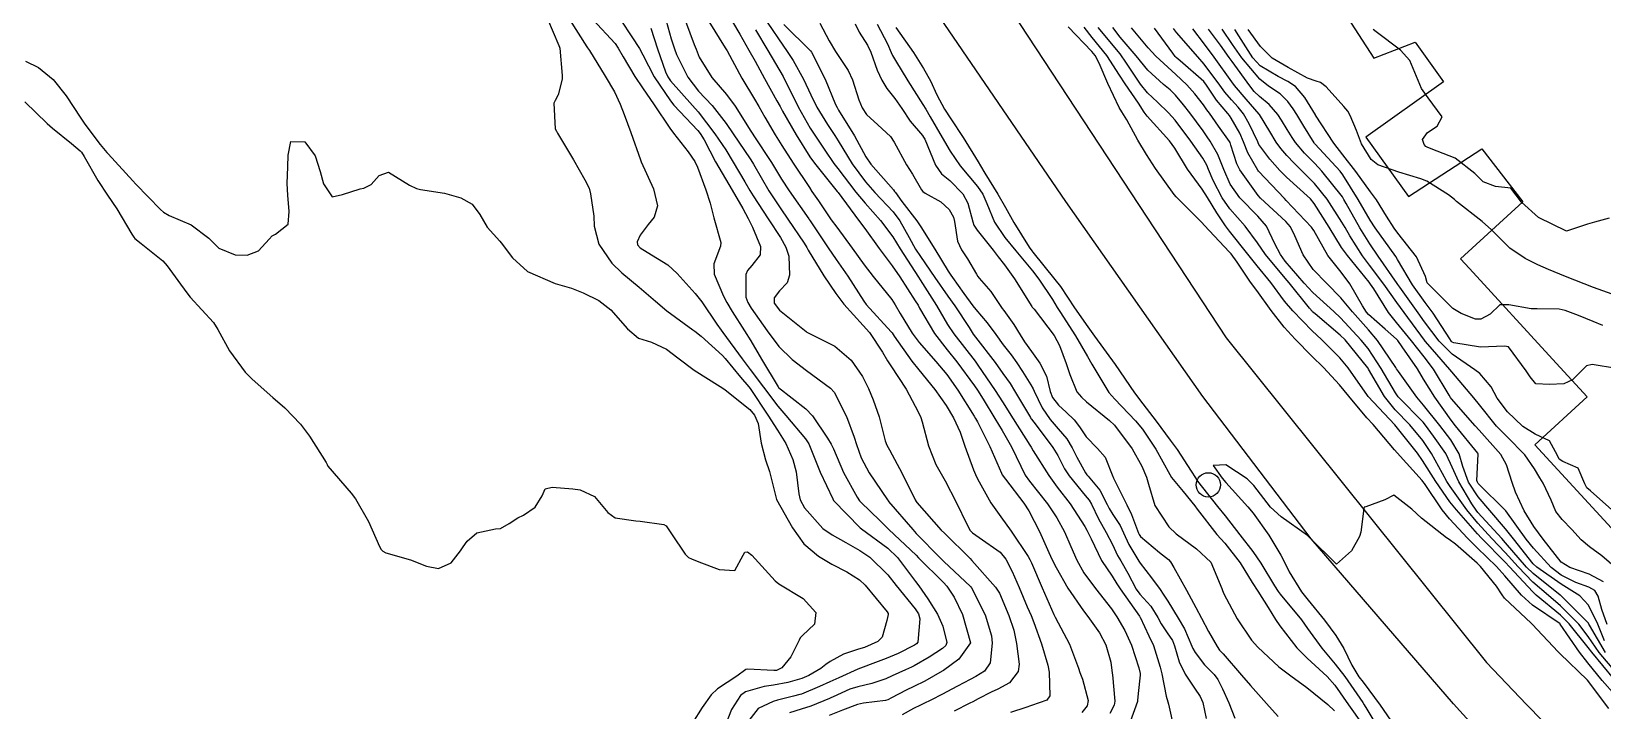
# Model space of a CAD drawing. Header units: metres. Extents: x 286371 to 293043, y 7462578 to 7466404.
# Drawn here: x 291728.9 to 291840.9, y 7462926.3 to 7462974.7 of the extents above; entities that cross this region are included whole.
import ezdxf

# ---------------------------------------------------------------- set-up
doc = ezdxf.new("R2010")
doc.units = ezdxf.units.M
doc.header["$MEASUREMENT"] = 0
for name, color, linetype in [('Curvas de Nivel 1m', 11, 'Continuous'), ('Curvas de Nivel 5m', 15, 'Continuous'), ('Edificações', 30, 'Continuous'), ('Linha Férrea', 20, 'Continuous'), ('Postes', 20, 'Continuous')]:
    doc.layers.add(name, color=color, linetype=linetype)

msp = doc.modelspace()

# ---------------------------------------------------------------- linework, layer by layer
at = {"layer": 'Curvas de Nivel 1m', "flags": 128}
for points, elevation in [([(291765.68, 7462975.58), (291766.49, 7462973.68), (291766.54, 7462973.56), (291766.56, 7462973.49), (291766.72, 7462971.56), (291766.73, 7462971.28), (291766.43, 7462970.16), (291766.23, 7462969.77), (291766.12, 7462969.57), (291766.22, 7462967.75), (291766.31, 7462967.57), (291766.39, 7462967.44), (291767.54, 7462965.55), (291768.34, 7462964.11), (291768.64, 7462963.53), (291768.74, 7462963.12), (291768.97, 7462961.52), (291769.01, 7462960.8), (291769.34, 7462959.52), (291770.25, 7462958.18), (291770.98, 7462957.49), (291772.22, 7462956.46), (291773.38, 7462955.46), (291774.19, 7462954.77), (291776.03, 7462953.42), (291776.17, 7462953.32), (291776.62, 7462952.96), (291778.15, 7462951.59), (291778.34, 7462951.38), (291779.44, 7462950.05), (291780.02, 7462949.36), (291780.11, 7462949.23), (291781.39, 7462947.33), (291782.07, 7462946.27), (291782.65, 7462945.32), (291783.17, 7462944.17), (291783.39, 7462943.3), (291783.58, 7462941.72), (291783.69, 7462941.3), (291783.99, 7462940.74), (291785.29, 7462939.27), (291785.96, 7462938.8), (291786.94, 7462938.26), (291787.94, 7462937.7), (291788.64, 7462937.22), (291789.92, 7462935.96), (291790.53, 7462935.2), (291791.87, 7462933.53), (291792.11, 7462933.17), (291792.22, 7462932.81), (291792.08, 7462931.17), (291791.97, 7462931.04), (291791.83, 7462930.95), (291790.66, 7462930.36), (291789.82, 7462929.99), (291789.25, 7462929.78), (291787.8, 7462929.23), (291786.43, 7462928.62), (291785.79, 7462928.32), (291785.07, 7462927.99), (291783.78, 7462927.46), (291783.66, 7462927.42), (291783.2, 7462927.3), (291782.07, 7462927.02), (291781.77, 7462926.94), (291780.69, 7462926.42), (291779.85, 7462925.36)], 741), ([(291768.9, 7462975.53), (291770.49, 7462973.82), (291770.72, 7462973.5), (291771.08, 7462972.89), (291771.9, 7462971.48), (291772.44, 7462970.68), (291773.28, 7462969.46), (291774.4, 7462967.8), (291774.66, 7462967.44), (291775.7, 7462966.1), (291776.17, 7462965.42), (291776.36, 7462965.01), (291776.96, 7462963.41), (291777.26, 7462962.46), (291777.53, 7462961.4), (291778.03, 7462959.64), (291778.01, 7462959.39), (291777.52, 7462958.13), (291777.55, 7462957.39), (291778.21, 7462955.83), (291778.45, 7462955.38), (291778.84, 7462954.73), (291779.72, 7462953.36), (291780.16, 7462952.64), (291780.93, 7462951.34), (291782.11, 7462949.37), (291782.15, 7462949.32), (291784.09, 7462947.78), (291784.57, 7462947.29), (291785.63, 7462945.7), (291785.9, 7462945.27), (291786.05, 7462944.95), (291786.77, 7462943.25), (291787.75, 7462941.49), (291787.92, 7462941.24), (291787.99, 7462941.15), (291789.38, 7462939.81), (291789.96, 7462939.24), (291790, 7462939.2), (291791.94, 7462937.36), (291792.12, 7462937.17), (291793.91, 7462935.4), (291794.13, 7462935.14), (291794.66, 7462934.36), (291795.26, 7462933.12), (291795.83, 7462931.11), (291794.99, 7462929.95), (291793.89, 7462929.14), (291793.84, 7462929.11), (291793.8, 7462929.09), (291792.58, 7462928.38), (291791.79, 7462927.99), (291791.24, 7462927.73), (291790.19, 7462927.2), (291789.92, 7462927.05), (291789.77, 7462927), (291788.19, 7462926.81), (291787.77, 7462926.71), (291786.71, 7462926.3), (291785.75, 7462925.94)], 739), ([(291770.91, 7462975.5), (291771.68, 7462974.3), (291772.23, 7462973.48), (291772.48, 7462973.03), (291773.28, 7462971.46), (291774.43, 7462969.75), (291774.69, 7462969.44), (291776.4, 7462967.63), (291776.56, 7462967.41), (291776.83, 7462966.96), (291777.66, 7462965.39), (291778.35, 7462964.19), (291778.83, 7462963.38), (291779.6, 7462962.08), (291779.98, 7462961.36), (291780.29, 7462960.73), (291780.86, 7462959.35), (291780.83, 7462958.77), (291780.24, 7462958.01), (291779.93, 7462957.66), (291779.82, 7462957.36), (291779.81, 7462955.76), (291779.95, 7462955.36), (291780.2, 7462954.96), (291781.34, 7462953.34), (291782.16, 7462952.24), (291783.11, 7462951.31), (291784.13, 7462950.53), (291785.85, 7462949.27), (291786.11, 7462948.97), (291786.98, 7462947.25), (291787.53, 7462945.78), (291787.7, 7462945.24), (291788.04, 7462944.3), (291788.59, 7462943.23), (291789.9, 7462941.3), (291789.98, 7462941.2), (291789.99, 7462941.18), (291791.72, 7462939.18), (291791.96, 7462938.91), (291793.69, 7462937.15), (291793.93, 7462936.91), (291795.83, 7462935.12), (291795.89, 7462935.04), (291796.88, 7462933.1), (291797.32, 7462931.62), (291797.37, 7462931.09), (291797.22, 7462929.69), (291796.82, 7462929.1), (291796.2, 7462928.71), (291795.79, 7462928.49), (291794.9, 7462928.02), (291793.78, 7462927.42), (291793.6, 7462927.33), (291793.24, 7462927.15), (291792.26, 7462926.67), (291791.76, 7462926.42), (291790.96, 7462925.98)], 738), ([(291773.05, 7462974.92), (291773.51, 7462973.46), (291774.09, 7462971.82), (291774.26, 7462971.45), (291774.45, 7462971.18), (291776.01, 7462969.42), (291776.42, 7462968.96), (291777.61, 7462967.4), (291778.38, 7462966.25), (291778.92, 7462965.38), (291779.74, 7462963.97), (291780.09, 7462963.36), (291780.33, 7462962.98), (291781.41, 7462961.34), (291782.27, 7462960), (291782.67, 7462959.32), (291782.88, 7462958.68), (291782.92, 7462957.31), (291782.76, 7462956.78), (291782.22, 7462956.2), (291781.83, 7462955.71), (291781.84, 7462955.33), (291782.2, 7462954.82), (291784.1, 7462953.3), (291784.17, 7462953.25), (291784.26, 7462953.21), (291786.16, 7462952.25), (291787.33, 7462951.25), (291788.13, 7462950.09), (291788.56, 7462949.23), (291788.89, 7462948.43), (291789.31, 7462947.22), (291789.75, 7462945.52), (291789.87, 7462945.21), (291790.05, 7462944.87), (291790.95, 7462943.19), (291791.88, 7462941.3), (291791.94, 7462941.18), (291791.99, 7462941.11), (291793.74, 7462939.15), (291793.96, 7462938.92), (291795.8, 7462937.12), (291795.93, 7462936.99), (291797.61, 7462935.09), (291797.89, 7462934.66), (291798.56, 7462933.07), (291798.9, 7462932.02), (291799.1, 7462931.07), (291799.28, 7462929.59), (291799.21, 7462929.06), (291798.61, 7462928.25), (291797.78, 7462927.8), (291797.29, 7462927.59), (291796.37, 7462927.11), (291795.98, 7462926.9), (291795.77, 7462926.8), (291794.66, 7462926.24)], 737), ([(291774.13, 7462975.45), (291774.49, 7462974.17), (291774.73, 7462973.44), (291774.87, 7462973.04), (291775.67, 7462971.43), (291776.44, 7462970.43), (291777.4, 7462969.4), (291778.41, 7462968.12), (291778.91, 7462967.38), (291780.12, 7462965.6), (291780.29, 7462965.36), (291780.36, 7462965.23), (291781.46, 7462963.34), (291782.31, 7462962.04), (291782.81, 7462961.32), (291783.98, 7462959.59), (291784.16, 7462959.3), (291784.26, 7462959.1), (291785.36, 7462957.28), (291786.22, 7462956.01), (291786.8, 7462955.26), (291788.18, 7462953.74), (291788.62, 7462953.23), (291789.54, 7462951.83), (291789.9, 7462951.21), (291790.14, 7462950.85), (291791.23, 7462949.19), (291792.09, 7462947.58), (291792.28, 7462947.17), (291792.38, 7462946.87), (291792.82, 7462945.16), (291793.36, 7462943.83), (291793.73, 7462943.15), (291794.02, 7462942.66), (291794.8, 7462941.13), (291795.58, 7462939.51), (291795.8, 7462939.12), (291795.96, 7462938.95), (291796.45, 7462938.61), (291797.94, 7462937.57), (291798.35, 7462937.08), (291798.79, 7462936.19), (291799.28, 7462935.06), (291799.87, 7462933.68), (291800.14, 7462933.05), (291800.34, 7462932.57), (291800.88, 7462931.04), (291801.33, 7462929.51), (291801.42, 7462929.03), (291801.48, 7462927.33), (291801.27, 7462927.03), (291800.18, 7462926.64), (291799.77, 7462926.5), (291798.68, 7462926.15)], 736), ([(291777.18, 7462975.4), (291778.34, 7462973.53), (291778.44, 7462973.39), (291778.48, 7462973.3), (291779.53, 7462971.37), (291780.43, 7462969.87), (291780.74, 7462969.35), (291781.17, 7462968.59), (291781.91, 7462967.33), (291782.38, 7462966.56), (291783.18, 7462965.31), (291784.34, 7462963.56), (291784.52, 7462963.29), (291784.98, 7462962.62), (291785.9, 7462961.27), (291786.29, 7462960.73), (291787.38, 7462959.25), (291788.25, 7462958.06), (291788.89, 7462957.22), (291790.21, 7462955.58), (291790.46, 7462955.2), (291790.81, 7462954.58), (291791.66, 7462953.18), (291792.16, 7462952.51), (291793.36, 7462951.16), (291794.13, 7462950.24), (291794.92, 7462949.13), (291796.09, 7462947.27), (291796.18, 7462947.11), (291796.33, 7462946.87), (291797.21, 7462945.1), (291798.03, 7462943.21), (291798.09, 7462943.08), (291798.32, 7462942.78), (291799.63, 7462941.06), (291799.99, 7462940.51), (291800.74, 7462939.04), (291801.4, 7462937.56), (291801.65, 7462937.03), (291801.92, 7462936.48), (291802.76, 7462935.01), (291803.87, 7462933.4), (291804.18, 7462932.99), (291805.01, 7462931.82), (291805.47, 7462930.97), (291805.82, 7462929.73), (291805.93, 7462928.96), (291805.95, 7462928.82), (291806.12, 7462926.96), (291806.06, 7462926.67), (291805.76, 7462926.07)], 734), ([(291778.87, 7462975.38), (291779.38, 7462974.49), (291780.03, 7462973.36), (291780.47, 7462972.57), (291781.15, 7462971.34), (291782.03, 7462969.74), (291782.25, 7462969.33), (291782.42, 7462969.01), (291783.39, 7462967.31), (291784.37, 7462965.76), (291784.71, 7462965.29), (291786.32, 7462963.28), (291786.39, 7462963.2), (291787.84, 7462961.24), (291788.29, 7462960.64), (291789.32, 7462959.22), (291790.25, 7462957.98), (291790.78, 7462957.2), (291791.89, 7462955.5), (291792.09, 7462955.18), (291792.2, 7462954.96), (291793.25, 7462953.16), (291794.16, 7462951.99), (291794.85, 7462951.13), (291796.12, 7462949.43), (291796.33, 7462949.11), (291796.73, 7462948.48), (291797.56, 7462947.09), (291798.07, 7462946.25), (291798.74, 7462945.07), (291799.4, 7462943.7), (291799.72, 7462943.06), (291800.02, 7462942.63), (291801.3, 7462941.03), (291801.98, 7462940.02), (291802.52, 7462939.02), (291802.98, 7462937.97), (291803.4, 7462937), (291803.91, 7462936.11), (291804.74, 7462934.98), (291805.87, 7462933.54), (291806.26, 7462932.96), (291806.82, 7462931.98), (291807.3, 7462930.94), (291807.81, 7462929.34), (291807.91, 7462928.93), (291807.92, 7462928.81), (291807.78, 7462927.51), (291807.72, 7462926.99), (291807.72, 7462926.94), (291807.21, 7462925.49)], 733), ([(291780.51, 7462974.8), (291781.38, 7462973.34), (291782.46, 7462971.49), (291782.54, 7462971.32), (291782.64, 7462971.14), (291783.55, 7462969.31), (291784.4, 7462967.79), (291784.72, 7462967.29), (291785.43, 7462966.22), (291786.09, 7462965.27), (291786.36, 7462964.91), (291787.65, 7462963.24), (291788.31, 7462962.45), (291789.4, 7462961.22), (291790.28, 7462960.04), (291790.81, 7462959.2), (291791.85, 7462957.57), (291792.11, 7462957.18), (291792.23, 7462956.98), (291793.39, 7462955.16), (291794.18, 7462953.81), (291794.63, 7462953.14), (291796.15, 7462951.19), (291796.2, 7462951.11), (291796.34, 7462950.91), (291797.59, 7462949.09), (291798.1, 7462948.3), (291798.87, 7462947.07), (291800.06, 7462945.19), (291800.14, 7462945.05), (291800.3, 7462944.8), (291801.4, 7462943.03), (291802.01, 7462942.21), (291802.93, 7462941.01), (291803.96, 7462939.4), (291804.11, 7462939.14), (291804.18, 7462938.99), (291804.42, 7462938.52), (291805.17, 7462936.98), (291805.91, 7462935.86), (291806.26, 7462935.31), (291806.48, 7462934.96), (291807.87, 7462933), (291807.89, 7462932.96), (291807.91, 7462932.93), (291808.54, 7462931.62), (291808.87, 7462930.92), (291809.35, 7462929.37), (291809.45, 7462928.91), (291809.78, 7462927.32), (291809.89, 7462926.9), (291809.94, 7462926.73), (291810.34, 7462924.9)], 732), ([(291781.33, 7462975.34), (291782.49, 7462973.63), (291782.71, 7462973.32), (291783.18, 7462972.61), (291783.92, 7462971.3), (291784.44, 7462970.18), (291784.86, 7462969.29), (291785.63, 7462968.05), (291786.16, 7462967.27), (291786.39, 7462966.9), (291787.4, 7462965.25), (291788.34, 7462963.97), (291789, 7462963.22), (291790.3, 7462961.83), (291790.78, 7462961.2), (291791.46, 7462960.01), (291791.91, 7462959.18), (291792.26, 7462958.64), (291793.27, 7462957.16), (291794.21, 7462955.83), (291794.71, 7462955.14), (291795.72, 7462953.59), (291796.02, 7462953.12), (291796.17, 7462952.91), (291797.57, 7462951.09), (291798.13, 7462950.32), (291798.64, 7462949.59), (291798.96, 7462949.07), (291800.09, 7462947.18), (291800.13, 7462947.1), (291800.16, 7462947.05), (291800.51, 7462946.62), (291801.7, 7462945.03), (291802.05, 7462944.47), (291802.53, 7462943.51), (291802.85, 7462943.01), (291804, 7462941.62), (291804.28, 7462941.27), (291804.44, 7462940.99), (291804.94, 7462939.94), (291805.5, 7462938.97), (291805.94, 7462938.13), (291806.31, 7462937.34), (291806.53, 7462936.95), (291807.04, 7462936.07), (291807.63, 7462934.94), (291807.89, 7462934.58), (291808.67, 7462933.72), (291809.18, 7462932.91), (291809.41, 7462932.46), (291809.85, 7462931.82), (291810.21, 7462931.27), (291810.36, 7462930.89), (291810.69, 7462929.76), (291811.12, 7462928.88), (291811.79, 7462927.89), (291812.2, 7462927.29), (291812.38, 7462926.86), (291812.62, 7462925.72)], 731), ([(291785.09, 7462975.29), (291785.76, 7462974.01), (291786.2, 7462973.27), (291786.48, 7462972.84), (291787.11, 7462971.9), (291787.41, 7462971.25), (291787.87, 7462969.81), (291788.11, 7462969.24), (291788.42, 7462968.78), (291789.22, 7462968.03), (291790.11, 7462967.21), (291790.39, 7462966.8), (291791.25, 7462965.19), (291791.68, 7462964.51), (291792.33, 7462963.39), (291792.43, 7462963.28), (291792.59, 7462963.17), (291793.71, 7462962.54), (291794.31, 7462962), (291794.6, 7462961.44), (291794.68, 7462961.14), (291794.89, 7462959.75), (291795.17, 7462959.13), (291795.61, 7462958.48), (291796.24, 7462957.38), (291796.34, 7462957.22), (291796.43, 7462957.11), (291797.27, 7462956.15), (291797.98, 7462955.08), (291798.07, 7462954.95), (291798.2, 7462954.79), (291798.92, 7462953.8), (291799.36, 7462953.06), (291799.67, 7462952.56), (291800.16, 7462951.87), (291800.76, 7462951.04), (291801.23, 7462950.13), (291801.5, 7462949.03), (291801.67, 7462948.59), (291802.1, 7462948.06), (291802.64, 7462947.56), (291803.2, 7462947), (291803.59, 7462946.5), (291804.07, 7462945.79), (291804.87, 7462944.97), (291805.43, 7462944.35), (291805.97, 7462942.96), (291805.98, 7462942.92), (291806.02, 7462942.85), (291806.97, 7462940.94), (291807.3, 7462940.26), (291807.8, 7462938.93), (291807.85, 7462938.83), (291807.95, 7462938.69), (291809.3, 7462937.54), (291809.93, 7462937.04), (291810.07, 7462936.89), (291810.31, 7462936.49), (291811.21, 7462934.87), (291811.88, 7462933.63), (291812.28, 7462932.86), (291812.78, 7462931.92), (291813.4, 7462930.84), (291813.58, 7462930.59), (291813.83, 7462930.32), (291815.13, 7462928.81), (291815.79, 7462928.06), (291816.92, 7462926.79), (291817.76, 7462925.85)], 729), ([(291787.61, 7462975.24), (291787.9, 7462974.63), (291788.49, 7462973.7), (291788.71, 7462973.22), (291789.18, 7462971.93), (291789.51, 7462971.21), (291789.86, 7462970.62), (291790.43, 7462969.9), (291790.93, 7462969.19), (291791.53, 7462968.3), (291792.4, 7462967.27), (291792.47, 7462967.16), (291792.56, 7462967), (291793.33, 7462965.15), (291793.75, 7462964.55), (291794.34, 7462964.06), (291795.28, 7462963.12), (291795.64, 7462962.44), (291796, 7462961.11), (291796.07, 7462960.88), (291796.29, 7462960.53), (291797.44, 7462959.09), (291797.8, 7462958.63), (291798.25, 7462958.05), (291798.95, 7462957.06), (291800.2, 7462955.08), (291800.23, 7462955.04), (291800.35, 7462954.89), (291801.78, 7462953.02), (291802.16, 7462952.3), (291802.64, 7462951.01), (291802.9, 7462950.24), (291803.4, 7462949), (291803.73, 7462948.61), (291804.1, 7462948.29), (291805.73, 7462946.96), (291806.08, 7462946.62), (291807.35, 7462944.94), (291808.04, 7462943.7), (291808.37, 7462942.92), (291808.51, 7462942.42), (291808.95, 7462940.91), (291809.96, 7462939.37), (291810.47, 7462938.89), (291811.94, 7462937.82), (291812.95, 7462936.85), (291813.74, 7462934.99), (291813.79, 7462934.84), (291813.89, 7462934.61), (291814.83, 7462932.82), (291815.84, 7462931.3), (291816.29, 7462930.8), (291817.81, 7462929.4), (291818.66, 7462928.76), (291819.79, 7462927.92), (291821.3, 7462926.72), (291821.77, 7462926.26)], 728), ([(291789.16, 7462975.21), (291789.9, 7462973.8), (291790.17, 7462973.2), (291790.27, 7462972.98), (291790.48, 7462972.62), (291791.35, 7462971.18), (291792.43, 7462969.49), (291792.64, 7462969.16), (291792.96, 7462968.61), (291793.81, 7462967.14), (291794.37, 7462966.16), (291795.08, 7462965.12), (291796.33, 7462963.64), (291796.71, 7462963.1), (291796.99, 7462962.42), (291797.54, 7462961.09), (291798.28, 7462960.01), (291799.06, 7462959.06), (291800.24, 7462957.62), (291800.69, 7462957.04), (291801.66, 7462955.58), (291802.01, 7462955.02), (291802.2, 7462954.72), (291803.3, 7462953), (291804.15, 7462951.51), (291804.47, 7462950.98), (291804.96, 7462950.15), (291805.69, 7462948.96), (291806.11, 7462948.48), (291807.59, 7462946.93), (291808.08, 7462946.34), (291809.03, 7462944.91), (291810.02, 7462943.11), (291810.16, 7462942.89), (291810.98, 7462941.9), (291811.82, 7462940.87), (291811.98, 7462940.65), (291813.39, 7462938.84), (291813.94, 7462938.21), (291815.04, 7462936.82), (291815.9, 7462935.42), (291816.29, 7462934.8), (291817.04, 7462933.62), (291817.55, 7462932.78), (291817.86, 7462932.32), (291819.08, 7462930.76), (291819.82, 7462930.01), (291821.24, 7462928.72), (291821.79, 7462928.09), (291822.77, 7462926.7), (291823.75, 7462925.29)], 727), ([(291790.51, 7462974.97), (291791.76, 7462973.18), (291792.47, 7462972.06), (291792.98, 7462971.16), (291793.42, 7462970.17), (291793.96, 7462969.14), (291794.41, 7462968.45), (291795.3, 7462967.12), (291796.36, 7462965.4), (291796.53, 7462965.1), (291796.85, 7462964.59), (291797.78, 7462963.08), (291798.31, 7462962.14), (291798.92, 7462961.07), (291800.01, 7462959.31), (291800.2, 7462959.05), (291800.26, 7462958.96), (291801.84, 7462957.02), (291802.23, 7462956.5), (291803.24, 7462955), (291804.18, 7462953.64), (291804.67, 7462952.98), (291806.14, 7462950.95), (291807.5, 7462948.93), (291808.1, 7462948.15), (291809.05, 7462946.91), (291810.06, 7462945.56), (291810.56, 7462944.89), (291811.54, 7462943.35), (291811.85, 7462942.87), (291812.01, 7462942.64), (291813.43, 7462940.84), (291813.97, 7462940.16), (291815.03, 7462938.82), (291815.94, 7462937.63), (291816.51, 7462936.8), (291817.5, 7462935.18), (291817.74, 7462934.78), (291817.89, 7462934.57), (291819.41, 7462932.75), (291819.85, 7462932.14), (291820.86, 7462930.73), (291821.82, 7462929.6), (291822.5, 7462928.7), (291823.78, 7462926.85), (291823.88, 7462926.68), (291824.07, 7462926.38), (291825.11, 7462924.66)], 726), ([(291841.78, 7462927.37), (291840.85, 7462928.43), (291839.82, 7462929.68), (291839.22, 7462930.45), (291837.86, 7462932.45), (291837.84, 7462932.47), (291835.88, 7462933.79), (291835.09, 7462934.52), (291833.91, 7462935.88), (291833.31, 7462936.54), (291831.94, 7462937.88), (291831.25, 7462938.58), (291829.97, 7462939.95), (291829.45, 7462940.6), (291828.18, 7462942.46), (291828.06, 7462942.62), (291828.01, 7462942.68), (291826.24, 7462944.65), (291826.05, 7462944.87), (291824.51, 7462946.68), (291824.08, 7462947.16), (291822.79, 7462948.7), (291822.12, 7462949.51), (291820.97, 7462950.73), (291820.16, 7462951.54), (291818.96, 7462952.76), (291818.19, 7462953.6), (291817.25, 7462954.79), (291816.23, 7462956.22), (291815.79, 7462956.81), (291814.83, 7462958.25), (291814.39, 7462958.83), (291814.27, 7462958.98), (291812.49, 7462960.86), (291812.3, 7462961.07), (291810.47, 7462962.89), (291810.33, 7462963.06), (291809, 7462964.91), (291808.37, 7462965.91), (291807.76, 7462966.93), (291806.96, 7462968.39), (291806.61, 7462968.95), (291806.42, 7462969.27), (291805.62, 7462970.97), (291805, 7462972.44), (291804.7, 7462972.98), (291804.48, 7462973.25), (291802.78, 7462975.01)], 726), ([(291841.68, 7462928.54), (291840.11, 7462930.44), (291839.84, 7462930.78), (291838.5, 7462932.46), (291837.87, 7462933.09), (291836.15, 7462934.5), (291835.9, 7462934.74), (291834.25, 7462936.53), (291833.93, 7462936.87), (291832.25, 7462938.56), (291831.96, 7462938.87), (291830.45, 7462940.59), (291829.99, 7462941.17), (291828.99, 7462942.61), (291828.04, 7462944.11), (291827.67, 7462944.63), (291826.07, 7462946.65), (291824.16, 7462948.68), (291824.11, 7462948.75), (291822.74, 7462950.71), (291822.15, 7462951.43), (291820.85, 7462952.73), (291820.18, 7462953.35), (291818.79, 7462954.77), (291818.21, 7462955.47), (291817.23, 7462956.79), (291816.25, 7462957.99), (291815.58, 7462958.81), (291814.29, 7462960.45), (291814, 7462960.84), (291813.39, 7462961.77), (291812.71, 7462962.86), (291812.33, 7462963.44), (291811.28, 7462964.88), (291810.38, 7462966.37), (291810.01, 7462966.9), (291808.41, 7462968.66), (291808.21, 7462968.93), (291807.79, 7462969.57), (291806.85, 7462970.95), (291806.45, 7462971.57), (291805.55, 7462972.97), (291804.5, 7462974.25), (291803.92, 7462974.99)], 727), ([(291841.81, 7462929.02), (291840.62, 7462930.43), (291839.85, 7462931.57), (291839.18, 7462932.45), (291837.88, 7462933.76), (291837.02, 7462934.49), (291835.91, 7462935.44), (291834.86, 7462936.52), (291833.94, 7462937.54), (291832.98, 7462938.55), (291831.97, 7462939.64), (291831.2, 7462940.58), (291830.01, 7462942.25), (291829.78, 7462942.6), (291829.46, 7462943.17), (291828.68, 7462944.61), (291828.06, 7462945.54), (291827.13, 7462946.64), (291826.09, 7462947.73), (291825.34, 7462948.67), (291824.2, 7462950.62), (291824.16, 7462950.68), (291824.13, 7462950.72), (291822.52, 7462952.71), (291822.18, 7462953.05), (291820.38, 7462954.56), (291820.2, 7462954.71), (291820.17, 7462954.75), (291819.99, 7462954.96), (291818.53, 7462956.77), (291818.24, 7462957.11), (291816.85, 7462958.8), (291816.28, 7462959.63), (291815.41, 7462960.82), (291814.31, 7462962.04), (291813.75, 7462962.84), (291813.13, 7462964.07), (291812.79, 7462964.86), (291812.66, 7462965.16), (291812.37, 7462965.66), (291811.53, 7462966.88), (291810.41, 7462968.37), (291809.94, 7462968.9), (291809.15, 7462969.64), (291808.43, 7462970.31), (291807.93, 7462970.93), (291806.84, 7462972.58), (291806.58, 7462972.95), (291806.48, 7462973.09), (291804.92, 7462974.98)], 728), ([(291841.08, 7462930.43), (291839.94, 7462932.37), (291839.9, 7462932.44), (291839.87, 7462932.51), (291837.91, 7462934.47), (291837.89, 7462934.49), (291837.85, 7462934.52), (291835.92, 7462936.06), (291835.46, 7462936.51), (291833.95, 7462938.24), (291833.69, 7462938.54), (291831.98, 7462940.41), (291831.86, 7462940.57), (291831.56, 7462941.01), (291830.63, 7462942.59), (291830.03, 7462943.9), (291829.69, 7462944.6), (291828.82, 7462945.85), (291828.26, 7462946.62), (291828.08, 7462946.84), (291826.31, 7462948.65), (291826.11, 7462948.92), (291825.1, 7462950.67), (291824.16, 7462952.08), (291823.67, 7462952.69), (291822.2, 7462954.27), (291821.72, 7462954.72), (291820.22, 7462956.09), (291819.61, 7462956.75), (291818.26, 7462958.32), (291817.91, 7462958.78), (291817.52, 7462959.54), (291816.92, 7462960.8), (291816.3, 7462961.53), (291815.02, 7462962.82), (291814.34, 7462963.8), (291813.88, 7462964.84), (291813.44, 7462965.92), (291812.91, 7462966.86), (291812.7, 7462967.17), (291812.4, 7462967.6), (291811.46, 7462968.88), (291811, 7462969.47), (291810.43, 7462970.15), (291810.06, 7462970.52), (291809.57, 7462970.91), (291808.46, 7462971.94), (291807.62, 7462972.94), (291806.49, 7462974.28), (291805.96, 7462974.96)], 729), ([(291841.21, 7462932.42), (291840.83, 7462933.48), (291840.55, 7462934.43), (291840.31, 7462934.85), (291839.9, 7462935.07), (291838.96, 7462935.4), (291837.92, 7462935.93), (291837.2, 7462936.49), (291835.94, 7462937.86), (291835.43, 7462938.51), (291833.98, 7462940.52), (291832.01, 7462942.47), (291831.95, 7462942.57), (291831.92, 7462942.67), (291832, 7462944.57), (291831.98, 7462944.63), (291830.4, 7462946.59), (291830.08, 7462946.99), (291828.91, 7462948.61), (291828.12, 7462949.9), (291827.68, 7462950.63), (291826.6, 7462952.21), (291826.27, 7462952.65), (291826.18, 7462952.76), (291825.38, 7462953.47), (291824.2, 7462954.52), (291824.05, 7462954.69), (291823.77, 7462955.13), (291822.86, 7462956.71), (291822.25, 7462957.52), (291821.3, 7462958.73), (291820.29, 7462960.51), (291820.13, 7462960.75), (291818.32, 7462962.64), (291818.2, 7462962.78), (291816.35, 7462964.74), (291816.3, 7462964.81), (291815.6, 7462966.04), (291815.27, 7462966.82), (291815.01, 7462967.44), (291814.41, 7462968.51), (291814.28, 7462968.71), (291814.17, 7462968.84), (291813.36, 7462969.78), (291812.64, 7462970.86), (291812.45, 7462971.11), (291810.77, 7462972.59), (291810.47, 7462972.84), (291810.42, 7462972.9), (291810.24, 7462973.13), (291808.93, 7462974.92)], 731), ([(291840.93, 7462935.45), (291839.92, 7462936), (291838.54, 7462936.47), (291837.93, 7462936.87), (291836.64, 7462938.49), (291835.97, 7462939.4), (291835.28, 7462940.51), (291834.67, 7462941.86), (291834.44, 7462942.53), (291834.03, 7462943.81), (291833.61, 7462944.54), (291832.07, 7462946.27), (291831.8, 7462946.57), (291830.1, 7462948.51), (291830.04, 7462948.6), (291829.94, 7462948.76), (291828.81, 7462950.61), (291828.15, 7462951.5), (291827.25, 7462952.64), (291826.19, 7462953.94), (291825.62, 7462954.66), (291824.57, 7462956.34), (291824.34, 7462956.68), (291824.24, 7462956.83), (291822.69, 7462958.71), (291822.27, 7462959.29), (291821.39, 7462960.73), (291820.32, 7462962.43), (291820.06, 7462962.75), (291818.35, 7462964.31), (291817.87, 7462964.78), (291817.16, 7462965.59), (291816.38, 7462966.63), (291816.32, 7462966.74), (291816.29, 7462966.81), (291815.69, 7462968.1), (291815.27, 7462968.82), (291814.9, 7462969.3), (291814.43, 7462969.81), (291813.96, 7462970.36), (291813.6, 7462970.85), (291812.47, 7462972.36), (291812.03, 7462972.87), (291810.5, 7462974.62), (291810.29, 7462974.9)], 732), ([(291841.87, 7462936.41), (291840.83, 7462937.32), (291839.95, 7462937.95), (291839.34, 7462938.45), (291838.69, 7462939.19), (291837.98, 7462939.9), (291837.54, 7462940.48), (291837.2, 7462941.29), (291836.64, 7462942.5), (291836.4, 7462942.88), (291836.03, 7462943.51), (291835.34, 7462944.52), (291834.06, 7462945.79), (291833.32, 7462946.55), (291832.1, 7462948.07), (291831.69, 7462948.57), (291830.13, 7462950.42), (291829.98, 7462950.6), (291828.76, 7462952.01), (291828.22, 7462952.62), (291828.17, 7462952.69), (291826.73, 7462954.65), (291826.21, 7462955.37), (291825.29, 7462956.67), (291824.25, 7462958.04), (291823.77, 7462958.69), (291822.87, 7462960.12), (291822.52, 7462960.71), (291822.3, 7462961.09), (291821.25, 7462962.73), (291820.34, 7462963.86), (291819.44, 7462964.76), (291818.89, 7462965.29), (291818.37, 7462965.85), (291817.94, 7462966.34), (291817.62, 7462966.79), (291817.15, 7462967.55), (291816.41, 7462968.77), (291816.4, 7462968.79), (291815.47, 7462969.86), (291814.65, 7462970.83), (291814.45, 7462971.1), (291813.19, 7462972.85), (291812.49, 7462973.79), (291811.67, 7462974.88)], 733), ([(291841.75, 7462940.41), (291840.01, 7462941.94), (291839.74, 7462942.17), (291839.6, 7462942.44), (291839.13, 7462943.56), (291838.04, 7462944.03), (291837.78, 7462944.21), (291837.66, 7462944.47), (291837.1, 7462945.52), (291836.07, 7462945.99), (291835.19, 7462946.52), (291834.63, 7462947.07), (291834.09, 7462947.57), (291833.37, 7462948.55), (291832.93, 7462949.36), (291832.13, 7462950.3), (291831.76, 7462950.57), (291830.15, 7462951.69), (291829.22, 7462952.61), (291828.19, 7462953.98), (291827.72, 7462954.63), (291826.42, 7462956.47), (291826.29, 7462956.65), (291826.24, 7462956.73), (291824.87, 7462958.68), (291824.28, 7462959.54), (291823.57, 7462960.7), (291822.6, 7462962.43), (291822.44, 7462962.71), (291822.33, 7462962.89), (291820.86, 7462964.74), (291820.36, 7462965.27), (291819.63, 7462966.01), (291818.98, 7462966.77), (291818.74, 7462967.12), (291818.4, 7462967.69), (291817.99, 7462968.36), (291817.72, 7462968.78), (291817.11, 7462969.48), (291816.43, 7462970.05), (291816.05, 7462970.42), (291815.73, 7462970.82), (291814.47, 7462972.55), (291814.26, 7462972.84), (291813.63, 7462973.7), (291812.79, 7462974.86)], 734), ([(291840.88, 7462953.73), (291840.19, 7462954.02), (291839.15, 7462954.45), (291838.2, 7462954.81), (291837.77, 7462954.9), (291836.2, 7462954.91), (291835.78, 7462954.92), (291834.2, 7462955.2), (291833.54, 7462955.2), (291832.87, 7462954.54), (291832.19, 7462954.17), (291831.81, 7462954.19), (291830.8, 7462954.58), (291830.2, 7462954.95), (291828.52, 7462956.62), (291828.38, 7462956.77), (291828.24, 7462957.22), (291827.62, 7462958.63), (291826.29, 7462960.32), (291826.01, 7462960.66), (291825.46, 7462961.52), (291824.76, 7462962.68), (291824.33, 7462963.25), (291823.29, 7462964.7), (291822.37, 7462965.9), (291821.73, 7462966.72), (291820.41, 7462968.72), (291820.41, 7462968.74), (291819.66, 7462969.98), (291818.98, 7462970.77), (291818.45, 7462971.13), (291817.76, 7462971.48), (291816.47, 7462972.25), (291815.94, 7462972.81), (291814.95, 7462974.37), (291814.66, 7462974.83)], 736), ([(291842.21, 7462955.72), (291840.22, 7462956.43), (291838.24, 7462957.22), (291837.02, 7462957.71), (291836.26, 7462958.06), (291835.36, 7462958.51), (291834.27, 7462959.25), (291832.95, 7462960.54), (291832.3, 7462961.14), (291830.47, 7462962.58), (291830.33, 7462962.7), (291829.88, 7462963.04), (291828.35, 7462964.01), (291827.91, 7462964.19), (291826.35, 7462964.65), (291824.86, 7462965.18), (291824.37, 7462965.56), (291823.7, 7462966.69), (291823.34, 7462967.63), (291822.88, 7462968.71), (291822.71, 7462969), (291822.42, 7462969.35), (291821.18, 7462970.73), (291820.77, 7462971.06), (291820.45, 7462971.14), (291819.84, 7462971.36), (291818.46, 7462972.12), (291817.32, 7462972.79), (291816.49, 7462973.62), (291815.61, 7462974.82)], 737), ([(291841.33, 7462961.39), (291840.3, 7462961.1), (291839.79, 7462960.95), (291838.29, 7462960.46), (291836.31, 7462961.43), (291835.09, 7462962.51), (291834.34, 7462963.51), (291833.25, 7462963.63), (291832.35, 7462963.97), (291831.76, 7462964.56), (291830.37, 7462965.65), (291828.66, 7462966.33), (291828.38, 7462966.44), (291828.27, 7462966.5), (291828.15, 7462966.62), (291828.03, 7462966.98), (291828.4, 7462967.48), (291829.08, 7462967.93), (291829.45, 7462968.6), (291828.43, 7462969.95), (291827.97, 7462970.62), (291827.6, 7462971.48), (291827.13, 7462972.63), (291826.48, 7462973.35), (291824.74, 7462974.67), (291824.51, 7462974.82)], 738), ([(291728.47, 7462972.58), (291729.41, 7462972.13), (291730.45, 7462971.26), (291731.36, 7462970.1), (291732.41, 7462968.5), (291732.7, 7462968.08), (291733.8, 7462966.64), (291734.28, 7462966.06), (291734.36, 7462965.96), (291736.13, 7462964.03), (291736.33, 7462963.81), (291738.1, 7462962), (291738.3, 7462961.82), (291738.71, 7462961.57), (291740.29, 7462960.9), (291741.54, 7462959.95), (291742.26, 7462959.25), (291743.41, 7462958.76), (291744.26, 7462958.75), (291745.09, 7462959.06), (291745.83, 7462959.88), (291746.05, 7462960.11), (291746.28, 7462960.24), (291747.19, 7462960.96), (291747.27, 7462961.86), (291747.17, 7462963.01), (291747.13, 7462963.86), (291747.16, 7462965.05), (291747.19, 7462965.86), (291747.39, 7462966.85), (291748.38, 7462966.81), (291749.12, 7462965.83), (291749.47, 7462964.7), (291749.71, 7462963.82), (291750.32, 7462962.89), (291751.06, 7462963.07), (291752.33, 7462963.47), (291752.59, 7462963.52), (291753.11, 7462963.77), (291753.69, 7462964.41), (291754.35, 7462964.66), (291755.85, 7462963.73), (291756.33, 7462963.5), (291756.62, 7462963.43), (291758.33, 7462963.17), (291759.49, 7462962.84), (291760.31, 7462962.37), (291760.85, 7462961.65), (291761.38, 7462960.73), (291762.28, 7462959.73), (291762.37, 7462959.62), (291763.19, 7462958.55), (291764.24, 7462957.59), (291766.23, 7462956.73), (291767.39, 7462956.38), (291768.22, 7462956.06), (291769.33, 7462955.52), (291770.2, 7462954.85), (291771.37, 7462953.49), (291772.16, 7462952.82), (291773.08, 7462952.54), (291774.15, 7462952.04), (291774.97, 7462951.43), (291776.13, 7462950.55), (291777.97, 7462949.39), (291778.11, 7462949.3), (291778.34, 7462949.15), (291780.09, 7462947.75), (291780.42, 7462947.35), (291780.68, 7462946.74), (291780.91, 7462945.34), (291781.22, 7462944.16), (291781.49, 7462943.33), (291781.99, 7462941.32), (291783.14, 7462939.31), (291783.95, 7462938.16), (291784.98, 7462937.28), (291785.93, 7462936.72), (291787.01, 7462936.16), (291787.91, 7462935.61), (291788.32, 7462935.23), (291789.88, 7462933.32), (291789.95, 7462933.2), (291789.96, 7462933.12), (291789.86, 7462932.7), (291789.53, 7462931.52), (291789.22, 7462931.21), (291788.28, 7462930.79), (291787.83, 7462930.66), (291786.78, 7462930.3), (291785.81, 7462929.78), (291785.52, 7462929.56), (291785.16, 7462929.27), (291784.31, 7462928.78), (291783.8, 7462928.57), (291782.81, 7462928.29), (291781.79, 7462928.1), (291781.11, 7462928.01), (291779.79, 7462927.63), (291779.43, 7462927.36), (291778.8, 7462926.35), (291778.41, 7462925.38)], 742), ([(291728.43, 7462969.68), (291730.02, 7462968.12), (291730.4, 7462967.8), (291731.76, 7462966.71), (291732.37, 7462966.19), (291732.46, 7462966.08), (291732.66, 7462965.78), (291733.62, 7462964.07), (291734.32, 7462963.01), (291734.97, 7462962.04), (291736.06, 7462960.24), (291736.19, 7462960.03), (291736.27, 7462959.92), (291736.71, 7462959.58), (291738.25, 7462958.35), (291738.57, 7462957.99), (291739.52, 7462956.68), (291740.03, 7462955.97), (291740.21, 7462955.76), (291741.86, 7462953.94), (291742.18, 7462953.45), (291743.01, 7462951.92), (291744.13, 7462950.41), (291744.63, 7462949.9), (291746.11, 7462948.6), (291746.95, 7462947.86), (291748.08, 7462946.69), (291748.72, 7462945.83), (291749.89, 7462943.96), (291749.97, 7462943.82), (291750.03, 7462943.71), (291751.68, 7462941.79), (291751.99, 7462941.38), (291752.92, 7462939.77), (291753.71, 7462937.98), (291753.83, 7462937.76), (291753.93, 7462937.65), (291754.15, 7462937.53), (291755.92, 7462937.02), (291757.06, 7462936.57), (291757.91, 7462936.4), (291758.8, 7462936.81), (291759.48, 7462937.67), (291759.66, 7462937.95), (291759.94, 7462938.35), (291760.65, 7462938.96), (291761.96, 7462939.24), (291762.33, 7462939.25), (291762.95, 7462939.62), (291763.56, 7462940.02), (291763.97, 7462940.22), (291764.79, 7462940.78), (291765.29, 7462941.58), (291765.51, 7462942.08), (291766, 7462942.21), (291767.47, 7462942.08), (291768, 7462942.01), (291769.03, 7462941.53), (291769.98, 7462940.41), (291770.5, 7462940.03), (291771.97, 7462939.81), (291772.27, 7462939.78), (291773.97, 7462939.54), (291774.13, 7462939.44), (291774.51, 7462938.88), (291775.48, 7462937.42), (291775.72, 7462937.2), (291775.93, 7462937.09), (291776.46, 7462936.88), (291777.92, 7462936.34), (291779.02, 7462936.26), (291779.63, 7462937.36), (291779.73, 7462937.57), (291779.94, 7462937.6), (291780.24, 7462937.35), (291781.91, 7462935.52), (291782.16, 7462935.32), (291783.89, 7462934.26), (291784.81, 7462933.28), (291784.7, 7462932.44), (291783.85, 7462931.63), (291783.69, 7462931.46), (291783.61, 7462931.3), (291783.01, 7462930.12), (291782.38, 7462929.32), (291781.99, 7462929.15), (291781.81, 7462929.13), (291779.94, 7462929.23), (291779.81, 7462929.2), (291779.18, 7462928.74), (291777.79, 7462927.84), (291777.34, 7462927.4), (291776.69, 7462926.49), (291776.02, 7462925.42)], 743)]:
    msp.add_lwpolyline(points, dxfattribs=dict(at, elevation=elevation))
at = {"layer": 'Curvas de Nivel 5m', "flags": 128}
for points, elevation in [([(291767.24, 7462975.55), (291768.48, 7462973.6), (291768.53, 7462973.53), (291768.68, 7462973.34), (291769.79, 7462971.51), (291770.44, 7462970.38), (291770.86, 7462969.5), (291771.15, 7462968.76), (291771.62, 7462967.49), (291772.31, 7462965.53), (291772.33, 7462965.47), (291772.36, 7462965.4), (291773.22, 7462963.46), (291773.51, 7462962.26), (291773.28, 7462961.46), (291772.84, 7462960.92), (291772.28, 7462960.18), (291772.07, 7462959.69), (291772.08, 7462959.48), (291772.27, 7462959.27), (291772.78, 7462958.95), (291774.25, 7462958.05), (291774.91, 7462957.43), (291776.21, 7462956.02), (291776.68, 7462955.41), (291777.75, 7462953.83), (291778.06, 7462953.39), (291778.17, 7462953.24), (291779.55, 7462951.36), (291780.13, 7462950.6), (291781.07, 7462949.34), (291782.09, 7462947.99), (291782.67, 7462947.32), (291784.06, 7462945.65), (291784.3, 7462945.29), (291784.5, 7462944.83), (291785.12, 7462943.28), (291786, 7462941.37), (291786.07, 7462941.26), (291787.97, 7462939.31), (291788.06, 7462939.23), (291789.94, 7462937.86), (291790.62, 7462937.19), (291791.91, 7462935.49), (291792.14, 7462935.17), (291792.79, 7462934.25), (291793.48, 7462933.15), (291793.85, 7462932.31), (291794.14, 7462931.14), (291794.06, 7462930.91), (291793.83, 7462930.71), (291792.88, 7462930.1), (291791.81, 7462929.47), (291791.61, 7462929.37), (291791.18, 7462929.18), (291790.24, 7462928.76), (291789.79, 7462928.55), (291788.8, 7462928.21), (291787.79, 7462927.98), (291787.22, 7462927.8), (291786.04, 7462927.26), (291785.86, 7462927.18), (291785.77, 7462927.14), (291784.45, 7462926.6), (291783.76, 7462926.38), (291782.93, 7462926.13)], 740), ([(291775.51, 7462975.43), (291776.14, 7462973.77), (291776.26, 7462973.42), (291776.48, 7462972.86), (291777.38, 7462971.4), (291778.44, 7462970.19), (291779.06, 7462969.37), (291780.16, 7462967.59), (291780.31, 7462967.36), (291780.39, 7462967.24), (291781.64, 7462965.34), (291782.35, 7462964.17), (291782.89, 7462963.32), (291784.29, 7462961.34), (291784.32, 7462961.29), (291784.39, 7462961.2), (291785.67, 7462959.27), (291786.25, 7462958.44), (291787.07, 7462957.25), (291788.21, 7462955.47), (291788.38, 7462955.23), (291790.18, 7462953.28), (291790.23, 7462953.2), (291790.39, 7462952.98), (291791.65, 7462951.18), (291792.13, 7462950.56), (291793.28, 7462949.16), (291794.1, 7462948.03), (291794.62, 7462947.14), (291795.08, 7462946.12), (291795.43, 7462945.12), (291796.03, 7462943.44), (291796.17, 7462943.11), (291796.32, 7462942.81), (291797.27, 7462941.1), (291797.98, 7462940.09), (291798.72, 7462939.07), (291799.93, 7462937.27), (291800.05, 7462937.05), (291800.16, 7462936.81), (291800.93, 7462935.04), (291801.77, 7462933.12), (291801.81, 7462933.03), (291801.86, 7462932.93), (291802.88, 7462931.01), (291803.51, 7462929.3), (291803.61, 7462929), (291803.8, 7462928.51), (291804.21, 7462926.99), (291804.13, 7462926.62), (291803.76, 7462926.14)], 735), ([(291782.51, 7462975.18), (291784.42, 7462973.3), (291784.48, 7462973.21), (291785.46, 7462971.28), (291786.2, 7462969.49), (291786.31, 7462969.27), (291786.42, 7462969.07), (291787.55, 7462967.25), (291788.37, 7462965.75), (291788.72, 7462965.23), (291790.33, 7462963.39), (291790.41, 7462963.29), (291790.47, 7462963.2), (291790.94, 7462962.57), (291792, 7462961.18), (291792.29, 7462960.76), (291793.29, 7462959.16), (291794.24, 7462957.61), (291794.42, 7462957.32), (291794.55, 7462957.14), (291795.34, 7462956.01), (291796, 7462955.12), (291796.2, 7462954.87), (291797.02, 7462953.93), (291797.63, 7462953.09), (291798.16, 7462952.36), (291798.71, 7462951.63), (291799.12, 7462951.06), (291799.53, 7462950.45), (291800.12, 7462949.51), (291800.28, 7462949.21), (291800.35, 7462949.05), (291800.93, 7462947.87), (291801.5, 7462947.03), (291802.07, 7462946.36), (291802.7, 7462945.64), (291803.06, 7462945), (291803.39, 7462944.34), (291804.03, 7462943.23), (291804.12, 7462943.09), (291804.21, 7462942.99), (291805.04, 7462942), (291805.57, 7462940.96), (291805.7, 7462940.68), (291805.97, 7462940.27), (291806.48, 7462939.47), (291806.72, 7462938.95), (291807.11, 7462938.11), (291807.83, 7462936.93), (291807.87, 7462936.87), (291807.92, 7462936.78), (291808.73, 7462935.74), (291809.33, 7462934.91), (291809.56, 7462934.58), (291809.88, 7462934.09), (291810.63, 7462932.88), (291811.08, 7462932.1), (291811.6, 7462930.87), (291811.66, 7462930.7), (291811.83, 7462930.41), (291812.51, 7462929.55), (291813.19, 7462928.85), (291813.45, 7462928.5), (291813.79, 7462927.84), (291814.24, 7462926.83), (291814.67, 7462925.74)], 730), ([(291841.02, 7462931.25), (291840.54, 7462932.43), (291839.88, 7462933.8), (291839.25, 7462934.45), (291837.91, 7462935.29), (291836.18, 7462936.5), (291835.93, 7462936.75), (291834.52, 7462938.53), (291833.96, 7462939.24), (291832.83, 7462940.55), (291832, 7462941.52), (291831.32, 7462942.57), (291830.92, 7462943.69), (291830.66, 7462944.59), (291830.06, 7462945.58), (291829.27, 7462946.61), (291828.1, 7462948.06), (291827.63, 7462948.63), (291826.32, 7462950.46), (291826.19, 7462950.65), (291826.14, 7462950.74), (291824.83, 7462952.67), (291824.18, 7462953.41), (291823.04, 7462954.7), (291822.22, 7462955.7), (291821.22, 7462956.73), (291820.25, 7462957.73), (291819.53, 7462958.76), (291818.94, 7462960.11), (291818.62, 7462960.77), (291818.3, 7462961.14), (291816.49, 7462962.8), (291816.33, 7462962.99), (291815.02, 7462964.82), (291814.8, 7462965.26), (291814.38, 7462966.58), (291814.32, 7462966.77), (291814.28, 7462966.84), (291813.5, 7462967.94), (291812.85, 7462968.86), (291812.67, 7462969.11), (291812.42, 7462969.45), (291811.81, 7462970.25), (291811.25, 7462970.88), (291810.45, 7462971.62), (291809.03, 7462972.92), (291808.48, 7462973.51), (291807.3, 7462974.94)], 730), ([(291841.87, 7462950.67), (291840.14, 7462950.94), (291839.73, 7462950.85), (291839.32, 7462950.45), (291838.72, 7462949.86), (291838.12, 7462949.57), (291837.08, 7462949.52), (291836.12, 7462949.57), (291835.71, 7462950.08), (291835.43, 7462950.5), (291834.16, 7462952.21), (291833.88, 7462952.25), (291832.16, 7462952.18), (291830.27, 7462952.49), (291830.16, 7462952.54), (291830.11, 7462952.6), (291829.98, 7462952.78), (291828.79, 7462954.62), (291828.22, 7462955.38), (291827.33, 7462956.64), (291826.26, 7462958.44), (291826.13, 7462958.66), (291825.7, 7462959.24), (291824.66, 7462960.68), (291824.3, 7462961.23), (291823.45, 7462962.7), (291822.35, 7462964.47), (291822.16, 7462964.72), (291820.38, 7462966.66), (291820.34, 7462966.7), (291820.31, 7462966.75), (291819.57, 7462967.93), (291819.08, 7462968.76), (291818.82, 7462969.17), (291818.43, 7462969.69), (291817.89, 7462970.24), (291817.07, 7462970.8), (291816.45, 7462971.28), (291815.16, 7462972.82), (291814.49, 7462973.77), (291813.75, 7462974.85)], 735), ([(291841.32, 7462926.42), (291839.8, 7462928.44), (291837.83, 7462930.34), (291837.7, 7462930.48), (291835.86, 7462932.43), (291835.79, 7462932.51), (291833.89, 7462934.29), (291833.71, 7462934.54), (291833.3, 7462935.14), (291832.16, 7462936.56), (291831.93, 7462936.8), (291830.38, 7462938.15), (291829.95, 7462938.47), (291829.74, 7462938.6), (291827.97, 7462940), (291827.28, 7462940.63), (291826, 7462941.64), (291825.36, 7462941.3), (291823.99, 7462940.81), (291823.88, 7462940.79), (291823.85, 7462940.69), (291823.64, 7462939), (291823.55, 7462938.69), (291822.97, 7462937.67), (291821.92, 7462936.71), (291819.95, 7462938.64), (291819.83, 7462938.75), (291817.97, 7462940.09), (291817.2, 7462940.79), (291816.01, 7462942.33), (291815.55, 7462942.81), (291814.03, 7462943.81), (291813.13, 7462943.75), (291813.76, 7462942.84), (291814.01, 7462942.55), (291815.6, 7462940.81), (291815.98, 7462940.36), (291817.08, 7462938.79), (291817.93, 7462937.37), (291818.24, 7462936.77), (291818.53, 7462936.16), (291819.41, 7462934.75), (291819.89, 7462934.16), (291821.06, 7462932.73), (291821.85, 7462931.64), (291822.43, 7462930.71), (291822.99, 7462929.52), (291823.51, 7462928.69), (291823.8, 7462928.3), (291825.03, 7462926.67), (291825.76, 7462925.59)], 725)]:
    msp.add_lwpolyline(points, dxfattribs=dict(at, elevation=elevation))
at = {"layer": 'Edificações'}
msp.add_lwpolyline([(291821.04, 7462978.28), (291824.56, 7462972.79), (291827.52, 7462973.92), (291829.53, 7462971.1), (291824.01, 7462967.15), (291827.03, 7462962.92), (291832.27, 7462966.32), (291835.2, 7462962.55), (291830.75, 7462958.47), (291831.38, 7462957.79), (291837.31, 7462951.33), (291839.77, 7462948.64), (291836.05, 7462945.23), (291843.7, 7462936.9)], dxfattribs=at)
at = {"layer": 'Linha Férrea'}
for points in [[(291845.52, 7462910.96), (291838.97, 7462917.13), (291830.24, 7462926.76), (291820.1, 7462938.52), (291812.38, 7462948.67), (291802.61, 7462962.56), (291791.73, 7462978.51), (291784.56, 7462990.83), (291778.25, 7463001.76), (291765.64, 7463027.26), (291756.13, 7463049.88), (291751.09, 7463063.96), (291747.09, 7463076.13), (291744.7, 7463085.04), (291740.1, 7463103.28), (291738.53, 7463110.09), (291735.72, 7463125.04), (291732.93, 7463139.95), (291731.38, 7463148.16), (291730.13, 7463155.97), (291729.1, 7463165.21), (291725.36, 7463187.8)], [(291748.22, 7463085.49), (291757.34, 7463058.11), (291762.12, 7463045.25), (291767.32, 7463033.18), (291769.46, 7463028), (291786.99, 7462995.13), (291797.08, 7462978.67), (291814.04, 7462952.84), (291832.59, 7462929.71), (291835.44, 7462926.71), (291855.87, 7462905.85)]]:
    msp.add_lwpolyline(points, dxfattribs=at)
at = {"layer": 'Postes'}
msp.add_circle((291812.77, 7462942.37), 0.866, dxfattribs=at)

doc.saveas('drawing.dxf')
